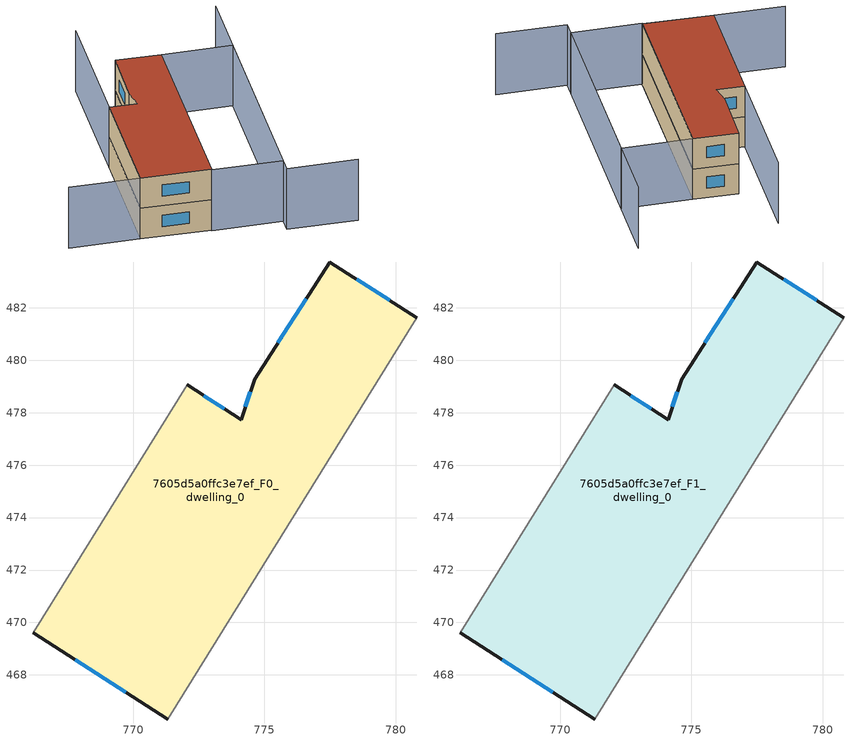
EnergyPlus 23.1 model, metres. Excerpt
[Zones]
7605d5a0ffc3e7ef_F0_dwelling_0
 floor ground (EU_floor_Construction): 780.81,481.62 771.32,466.32 766.19,469.61 772.05,479.06 774.11,477.74 774.62,479.28 777.49,483.75 z0
 wall outside (EU_wall_Construction): 766.19,469.61 771.32,466.32 / 780.81,481.62 777.49,483.75 774.62,479.28 774.11,477.74 772.05,479.06 z0:3
 wall adiabatic (EU_wall_Construction): 772.05,479.06 766.19,469.61 / 771.32,466.32 780.81,481.62 z0:3
 window (EU_Window_Construction): 767.79,468.58 769.72,467.35 / 773.47,478.15 772.69,478.65 / 774.47,478.8 774.27,478.22 / 776.6,482.35 775.52,480.67 / 779.77,482.28 778.52,483.08 z0.93:2.07
7605d5a0ffc3e7ef_F1_dwelling_0
 floor to 7605d5a0ffc3e7ef_F0_dwelling_0 (EU_floor_Construction): 780.81,481.62 771.32,466.32 766.19,469.61 772.05,479.06 774.11,477.74 774.62,479.28 777.49,483.75 z3
 wall outside (EU_wall_Construction): 766.19,469.61 771.32,466.32 / 780.81,481.62 777.49,483.75 774.62,479.28 774.11,477.74 772.05,479.06 z3:6
 wall adiabatic (EU_wall_Construction): 772.05,479.06 766.19,469.61 / 771.32,466.32 780.81,481.62 z3:6
 window (EU_Window_Construction): 767.79,468.58 769.72,467.35 / 773.47,478.15 772.69,478.65 / 774.47,478.8 774.27,478.22 / 776.6,482.35 775.52,480.67 / 779.77,482.28 778.52,483.08 z3.93:5.07
 roof outside (EU_roof_Construction): 771.32,466.32 780.81,481.62 777.49,483.75 774.62,479.28 774.11,477.74 772.05,479.06 766.19,469.61 z6
shading: 780.98,458.76 775.8,461.97 / 775.8,461.97 789.23,483.63 / 778.37,489.25 766.19,469.61 / 766.19,469.61 761.01,472.82 / 771.28,466.26 780.81,481.62 / 780.81,481.62 785.99,478.41 / 785.99,478.41 776.46,463.04 / 776.46,463.04 771.28,466.26 z0:6
[Building]
EU S2 Campaign: North Axis=0; Terrain=City; Solar Distribution=FullExterior
[Site:Location]
Montreal-Trudeau.Intl.AP: Latitude=45.4667; Longitude=-73.75; Time Zone=-5; Elevation=36
[SizingPeriod:WeatherFileDays]
AnnualSizingPeriod: Begin Month=1; Begin Day of Month=1; End Month=12; End Day of Month=31; Day of Week for Start Day=Monday; Use Weather File Daylight Saving Period=No; Use Weather File Rain and Snow Indicators=No
[MATERIAL]
EU_InternalMass_Material: Roughness=MediumRough; Thickness=0.1; Conductivity=1; Density=1800; Specific Heat=900; Thermal Absorptance=0.9; Solar Absorptance=0.7; Visible Absorptance=0.7
[MATERIAL:NOMASS] Roughness=MediumRough; Thermal Absorptance=0.9; Solar Absorptance=0.7; Visible Absorptance=0.7
Name | Thermal Resistance
EU_wall_NoMass; EU_floor_NoMass | 1.36485
EU_roof_NoMass | 2.55992
[WINDOWMATERIAL:SIMPLEGLAZINGSYSTEM]
EU_Window_SimpleGlazing: UFactor=3.92339; Solar Heat Gain Coefficient=0.8; Visible Transmittance=0.8
[CONSTRUCTION]
EU_wall_Construction: EU_wall_NoMass
EU_roof_Construction: EU_roof_NoMass
EU_floor_Construction: EU_floor_NoMass
EU_Window_Construction: EU_Window_SimpleGlazing
EU_InternalMass_Construction: EU_InternalMass_Material
[ZONE] Type=1; Multiplier=1; Ceiling Height=autocalculate; Floor Area=autocalculate; Part of Total Floor Area=Yes
Name | Volume
7605d5a0ffc3e7ef_F0_dwelling_0 | 284.796
7605d5a0ffc3e7ef_F1_dwelling_0 | 284.797
[INTERNALMASS] Construction=EU_InternalMass_Construction; Surface Area=94.9322
Name | Zone or ZoneList
7605d5a0ffc3e7ef_F0_dwelling_0_EU_InternalMass | 7605d5a0ffc3e7ef_F0_dwelling_0
7605d5a0ffc3e7ef_F1_dwelling_0_EU_InternalMass | 7605d5a0ffc3e7ef_F1_dwelling_0
[OTHEREQUIPMENT] Fuel Type=Electricity; Design Level Calculation Method=Watts/Area; Power per Zone Floor Area=1; Fraction Latent=0; Fraction Radiant=0; Fraction Lost=0; Carbon Dioxide Generation Rate=0; EndUse Subcategory=EU_Step8_InternalGains
Name | Zone or ZoneList or Space or SpaceList | Schedule
EU_Step8_InternalGain_7605d5a0ffc3e7ef_F0_dwelling_0_f000 | 7605d5a0ffc3e7ef_F0_dwelling_0 | EU_Step8_GainSchedule_7605d5a0ffc3e7ef_F0_dwelling_0_f000
EU_Step8_InternalGain_7605d5a0ffc3e7ef_F1_dwelling_0_f000 | 7605d5a0ffc3e7ef_F1_dwelling_0 | EU_Step8_GainSchedule_7605d5a0ffc3e7ef_F1_dwelling_0_f000
[ZONEVENTILATION:DESIGNFLOWRATE] Schedule=EU_AlwaysOn; Design Flow Rate Calculation Method=AirChanges/Hour; Air Changes per Hour=0.860309; Ventilation Type=Natural; Fan Pressure Rise=0; Fan Total Efficiency=1; Constant Term Coefficient=1; Temperature Term Coefficient=0; Velocity Term Coefficient=0; Velocity Squared Term Coefficient=0; Minimum Indoor Temperature=-100; Maximum Indoor Temperature=100; Delta Temperature=-100; Minimum Outdoor Temperature=-100; Maximum Outdoor Temperature=100; Maximum Wind Speed=40
Name | Zone or ZoneList or Space or SpaceList
EU_ConstantAir_7605d5a0ffc3e7ef_F0_dwelling_0 | 7605d5a0ffc3e7ef_F0_dwelling_0
EU_ConstantAir_7605d5a0ffc3e7ef_F1_dwelling_0 | 7605d5a0ffc3e7ef_F1_dwelling_0
[HVACTEMPLATE:THERMOSTAT] Constant Heating Setpoint=20; Constant Cooling Setpoint=50
EU_HeatOnly_7605d5a0ffc3e7ef_F0_dwelling_0; EU_HeatOnly_7605d5a0ffc3e7ef_F1_dwelling_0
[HVACTEMPLATE:ZONE:IDEALLOADSAIRSYSTEM] System Availability Schedule=EU_AlwaysOn; Maximum Heating Supply Air Temperature=50; Minimum Cooling Supply Air Temperature=13; Maximum Heating Supply Air Humidity Ratio=0.0156; Minimum Cooling Supply Air Humidity Ratio=0.0077; Heating Limit=NoLimit; Cooling Limit=NoLimit; Heating Availability Schedule=EU_AlwaysOn; Cooling Availability Schedule=EU_CoolingOff; Dehumidification Control Type=ConstantSensibleHeatRatio; Cooling Sensible Heat Ratio=0.7; Dehumidification Setpoint=60; Humidification Control Type=None; Humidification Setpoint=30; Outdoor Air Method=None; Outdoor Air Flow Rate per Person=0.00944; Outdoor Air Flow Rate per Zone Floor Area=0; Outdoor Air Flow Rate per Zone=0; Demand Controlled Ventilation Type=None; Outdoor Air Economizer Type=NoEconomizer; Heat Recovery Type=None; Sensible Heat Recovery Effectiveness=0.7; Latent Heat Recovery Effectiveness=0.65
Name | Template Thermostat
7605d5a0ffc3e7ef_F0_dwelling_0 | EU_HeatOnly_7605d5a0ffc3e7ef_F0_dwelling_0
7605d5a0ffc3e7ef_F1_dwelling_0 | EU_HeatOnly_7605d5a0ffc3e7ef_F1_dwelling_0
[SIZING:ZONE] Zone Cooling Design Supply Air Temperature Input Method=SupplyAirTemperature; Zone Cooling Design Supply Air Temperature=13; Zone Heating Design Supply Air Temperature Input Method=SupplyAirTemperature; Zone Heating Design Supply Air Temperature=50; Zone Cooling Design Supply Air Humidity Ratio=0.008; Zone Heating Design Supply Air Humidity Ratio=0.008; Cooling Design Air Flow Method=DesignDay; Cooling Design Air Flow Rate=0; Cooling Minimum Air Flow per Zone Floor Area=0.000762; Cooling Minimum Air Flow=0; Cooling Minimum Air Flow Fraction=0.2; Heating Design Air Flow Method=DesignDay; Heating Design Air Flow Rate=0; Heating Maximum Air Flow per Zone Floor Area=0.002032; Heating Maximum Air Flow=0.141576; Heating Maximum Air Flow Fraction=0.3; Account for Dedicated Outdoor Air System=No; Dedicated Outdoor Air System Control Strategy=NeutralSupplyAir; Dedicated Outdoor Air Low Setpoint Temperature for Design=autosize; Dedicated Outdoor Air High Setpoint Temperature for Design=autosize; Zone Load Sizing Method=Sensible Load Only No Latent Load; Zone Latent Cooling Design Supply Air Humidity Ratio Input Method=HumidityRatioDifference; Zone Cooling Design Supply Air Humidity Ratio Difference=0.005; Zone Latent Heating Design Supply Air Humidity Ratio Input Method=HumidityRatioDifference; Zone Humidification Design Supply Air Humidity Ratio Difference=0.005
7605d5a0ffc3e7ef_F0_dwelling_0; 7605d5a0ffc3e7ef_F1_dwelling_0
[SCHEDULE:CONSTANT]
Name | Hourly Value
EU_AlwaysOn | 1
EU_CoolingOff | 0
[SCHEDULE:FILE] Column Number=1; Rows to Skip at Top=0; Number of Hours of Data=8760; Column Separator=Comma; Interpolate to Timestep=No; Minutes per Item=60; Adjust Schedule for Daylight Savings=Yes
Name | File
EU_Step8_GainSchedule_7605d5a0ffc3e7ef_F0_dwelling_0_f000 | ../../schedules/7605d5a0ffc3e7ef/7605d5a0ffc3e7ef_F0_dwelling_0_f000_gain.csv
EU_Step8_GainSchedule_7605d5a0ffc3e7ef_F1_dwelling_0_f000 | ../../schedules/7605d5a0ffc3e7ef/7605d5a0ffc3e7ef_F1_dwelling_0_f000_gain.csv
